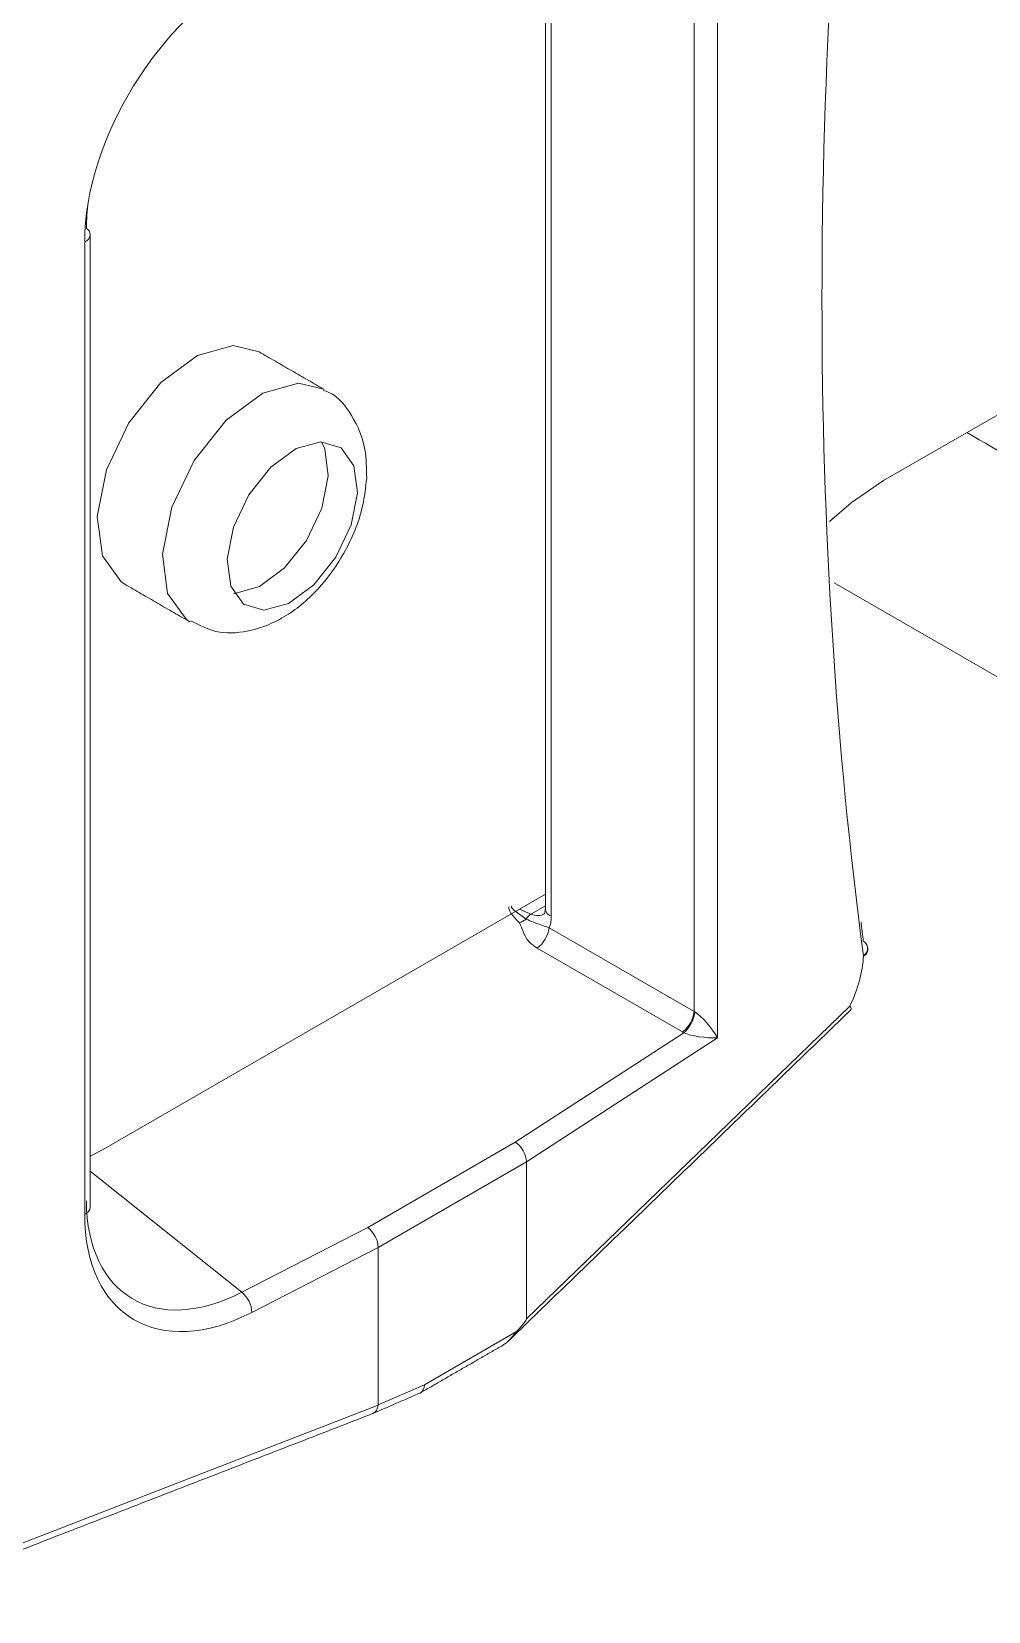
# Model space of a CAD drawing. Extents: x 12.1 to 108.7, y 1 to 80.4.
# Drawn here: x 72.752 to 73.323, y 7.251 to 8.193 of the extents above; entities that cross this region are included whole.
import ezdxf

# ---------------------------------------------------------------- set-up
doc = ezdxf.new("R2010")
doc.units = 0
doc.header["$MEASUREMENT"] = 0
doc.linetypes.add('SLD-Solid', pattern=[0])
doc.layers.get('0').update_dxf_attribs({"linetype": 'CONTINUOUS'})

msp = doc.modelspace()

# ---------------------------------------------------------------- linework, layer by layer
at = {"color": 7, "linetype": 'SLD-Solid', "lineweight": 15}
for p, q in [((73.16138, 8.3929), (73.16138, 7.59308)), ((73.14751, 7.60878), (73.14751, 8.37606)), ((73.06233, 8.32647), (73.06233, 7.66561)), ((72.78415, 7.48794), (72.78415, 8.06767)), ((73.26037, 7.92527), (73.33402, 7.96779)), ((73.23097, 7.86439), (74.16313, 7.32626)), ((72.7947, 7.52629), (73.05876, 7.67873)), ((73.04328, 7.66979), (73.05017, 7.66684)), ((73.05017, 7.66684), (73.05876, 7.6718)), ((73.06097, 7.65874), (73.14751, 7.60878)), ((73.14047, 7.59658), (73.05393, 7.64654)), ((73.04749, 7.42561), (73.24027, 7.61204)), ((73.14751, 7.60878), (73.14793, 7.60851)), ((73.04085, 7.53088), (73.14131, 7.59611)), ((73.16138, 7.59308), (73.04749, 7.51913)), ((73.14047, 7.59658), (73.14131, 7.59611)), ((72.78747, 7.52246), (72.7947, 7.52629)), ((72.95284, 7.48007), (73.04085, 7.53088)), ((73.04749, 7.51913), (72.95911, 7.4681)), ((73.04749, 7.42561), (73.04749, 7.51913)), ((73.04749, 7.51913), (73.04749, 7.51913)), ((72.78747, 7.51355), (72.87774, 7.44145)), ((72.87774, 7.44145), (72.95284, 7.48007)), ((72.95911, 7.4681), (72.88381, 7.42938)), ((72.95911, 7.4681), (72.95911, 7.37422)), ((72.95911, 7.4681), (72.95911, 7.4681)), ((72.98681, 7.38629), (73.04164, 7.41794)), ((72.95911, 7.37422), (72.98681, 7.38629)), ((72.65478, 7.25616), (72.9591, 7.37417)), ((72.9591, 7.37417), (72.95911, 7.37422))]:
    msp.add_line(p, q, dxfattribs=at)
at = {"color": 7, "linetype": 'SLD-Solid', "lineweight": 15, "flags": 128}
for points in [[(72.88809, 8.00204), (72.87273, 8.00578), (72.85137, 7.99987), (72.82951, 7.98373), (72.81048, 7.95984), (72.79717, 7.93182), (72.79162, 7.90395), (72.79466, 7.88046), (72.80584, 7.86493), (72.80809, 7.86348)], [(72.84707, 7.84097), (72.84473, 7.84248), (72.83355, 7.85801), (72.83051, 7.8815), (72.83606, 7.90937), (72.84937, 7.93739), (72.8684, 7.96128), (72.89026, 7.97742), (72.91162, 7.98333), (72.92673, 7.97973)], [(72.86907, 7.87843), (72.87116, 7.86228), (72.87885, 7.8516), (72.89096, 7.84803), (72.90564, 7.8521), (72.92067, 7.86319), (72.93376, 7.87962), (72.9429, 7.89888), (72.94672, 7.91804), (72.94463, 7.93419), (72.93695, 7.94486), (72.92484, 7.94844), (72.91015, 7.94437), (72.89512, 7.93328), (72.88204, 7.91685), (72.87289, 7.89759), (72.86907, 7.87843)], [(72.92934, 7.92807), (72.92725, 7.94422), (72.9253, 7.94844)], [(72.87312, 7.85806), (72.87357, 7.85806), (72.88826, 7.86213), (72.90329, 7.87322), (72.91637, 7.88965), (72.92552, 7.90891), (72.92934, 7.92807)], [(73.22824, 7.90097), (73.2411, 7.91211), (73.26037, 7.92527)]]:
    msp.add_lwpolyline(points, dxfattribs=at)
at = {"color": 7, "linetype": 'SLD-Solid', "lineweight": 15}
for centre, radius, start, end in [((72.78242, 8.07243), 0.00506, 289.98246, 354.70633), ((72.78285, 8.07165), 0.00463, 3.94607, 60.51542), ((73.05713, 7.65706), 0.012, 125.42743, 145.10393), ((73.06389, 7.67053), 0.00516, 185.49196, 252.36755), ((73.03839, 7.67435), 0.0137, 291.4787, 310.45982), ((73.04274, 7.66113), 0.01839, 307.47411, 352.52589), ((73.24566, 7.64617), 0.00531, 9.58254, 59.69568), ((73.24504, 7.64667), 0.00587, 305.25497, 3.68572), ((73.24663, 7.64588), 0.00438, 294.20696, 352.51689), ((73.24099, 7.64574), 0.01, 0, 7.55787), ((73.24099, 7.64574), 0.01, 357.53452, 0), ((73.12928, 7.61117), 0.01839, 307.47411, 352.52589), ((73.12839, 7.61098), 0.0197, 310.99554, 352.78723), ((72.78242, 7.49269), 0.00506, 289.98246, 354.70633), ((72.86754, 7.42875), 0.01628, 2.19013, 51.22074)]:
    msp.add_arc(centre, radius, start, end, dxfattribs=at)
for centre, major_axis, ratio, start_param, end_param in [((75.48233, 9.48659), (1.55767, 2.99948), 0.54529, 2.183632, 2.479964), ((72.88457, 8.1195), (0.07262, 0.1139), 0.608944, 0.815924, 2.379124), ((72.87789, 8.12379), (0.06757, 0.10527), 0.60375, 2.229985, 2.380739), ((73.14783, 7.60872), (0.11071, -0.06292), 0.11127, 3.175116, 3.549127), ((73.14844, 7.6165), (0.10988, -0.05501), 0.056076, 3.098948, 3.571649), ((73.04953, 7.67935), (-0.00938, 0.01182), 0.653417, 2.312053, 3.041241), ((73.0431, 7.67493), (-0.01428, 0.02058), 0.62527, 3.497193, 3.875126), ((73.21504, 7.6226), (0.02306, 0.0444), 0.54529, 4.757536, 5.419368), ((73.15394, 7.59693), (-0.00946, 0.01231), 0.262244, 4.201625, 5.685284), ((73.15394, 7.59693), (0.01526, -0.00154), 0.233774, 3.76183, 5.245488), ((73.04023, 7.5231), (-0.00523, 0.00853), 0.591402, 3.91159, 5.395119), ((72.88457, 7.54042), (0.0728, 0.11427), 0.605309, 2.381806, 3.945006), ((72.87789, 7.54471), (0.06649, 0.10647), 0.60747, 2.376051, 3.939251), ((72.95222, 7.47229), (-0.00479, 0.00878), 0.563255, 3.940738, 5.424268), ((72.91699, 7.31045), (0.13044, 0.11537), 0.036351, 5.950375, 6.251045), ((72.97973, 7.39037), (-0.00451, 0.00894), 0.611471, 3.107076, 3.961588), ((72.95222, 7.37839), (-0.00381, 0.00925), 0.627458, 3.128786, 4.002557)]:
    msp.add_ellipse(centre, major_axis=major_axis, ratio=ratio, start_param=start_param, end_param=end_param, dxfattribs=at)
for points in [[(73.05876, 8.32419), (73.05876, 7.67004)], [(72.78747, 7.49223), (72.78747, 8.07197)], [(72.92698, 7.97959), (72.88809, 8.00204)], [(73.31007, 7.95396), (73.78309, 7.68089)], [(72.80809, 7.86348), (72.84698, 7.84102)], [(73.24696, 7.6621), (73.24834, 7.65075)], [(73.03633, 7.41196), (73.24093, 7.60982)], [(72.98443, 7.38153), (73.03408, 7.41019)], [(72.9561, 7.36917), (72.98405, 7.38134)], [(72.6517, 7.25113), (72.95595, 7.36911)]]:
    msp.add_open_spline(points, degree=1, dxfattribs=at)
for points, knots in [([(72.95224, 7.92685), (72.95217, 7.93261), (72.95202, 7.94586), (72.94458, 7.9636), (72.93472, 7.97623), (72.92742, 7.97882), (72.92625, 7.97923)], [0, 0, 0, 0, 0.2712459, 0.6241245, 0.9392873, 1, 1, 1, 1]), ([(72.84748, 7.84169), (72.85233, 7.83917), (72.86281, 7.83373), (72.88179, 7.83473), (72.90176, 7.84201), (72.92201, 7.85762), (72.9398, 7.8815), (72.95001, 7.90629), (72.95164, 7.92134), (72.95224, 7.92685)], [0, 0, 0, 0, 0.108087, 0.233594, 0.368444, 0.530442, 0.711482, 0.89453, 1, 1, 1, 1]), ([(73.05876, 7.67004), (73.05867, 7.66915), (73.0585, 7.66732), (73.0581, 7.66697), (73.0581, 7.66698), (73.0581, 7.66698)], [0, 0, 0, 0, 0.42882, 0.883378, 1, 1, 1, 1]), ([(73.05393, 7.64654), (73.05207, 7.64783), (73.04791, 7.65073), (73.04564, 7.65622), (73.04411, 7.65992), (73.04341, 7.6616)], [0, 0, 0, 0, 0.3054215, 0.6824829, 1, 1, 1, 1]), ([(73.04728, 7.66393), (73.04882, 7.66319), (73.05194, 7.6617), (73.05541, 7.66089), (73.05788, 7.65978), (73.06044, 7.65892), (73.06097, 7.65874)], [0, 0, 0, 0, 0.276385, 0.561762, 0.909296, 1, 1, 1, 1]), ([(73.24027, 7.61204), (73.24029, 7.61202), (73.24052, 7.61171), (73.241, 7.61095), (73.2413, 7.61015), (73.24094, 7.60996), (73.24084, 7.60991)], [0, 0, 0, 0, 0.0248547, 0.2926299, 0.8051864, 1, 1, 1, 1]), ([(73.04164, 7.41794), (73.04054, 7.4167), (73.03868, 7.41459), (73.03624, 7.41165), (73.0347, 7.41069), (73.03403, 7.41027)], [0, 0, 0, 0, 0.447449, 0.758428, 1, 1, 1, 1])]:
    msp.add_open_spline(points, degree=3, knots=knots, dxfattribs=at)

doc.saveas('drawing.dxf')
